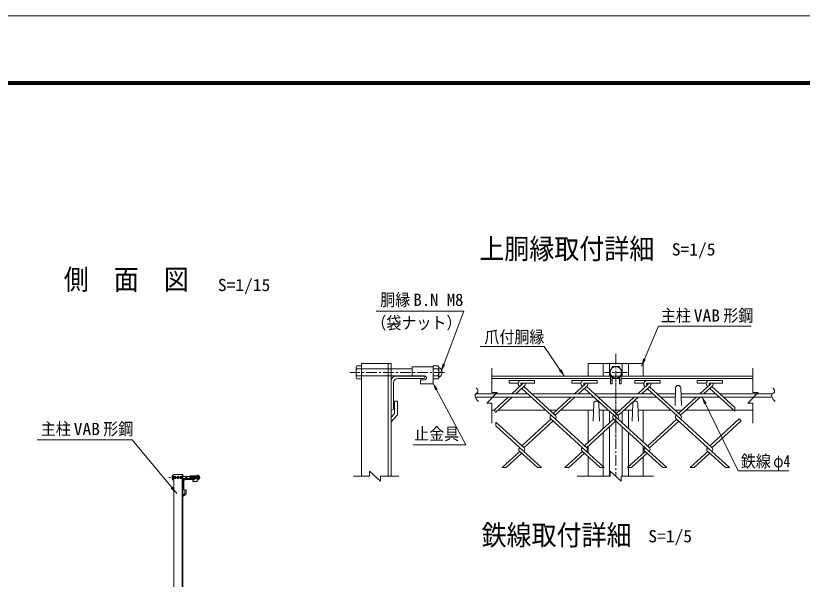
# Model space of a CAD drawing. Units: millimetres, scale not verified, with parts at other scales. Extents: x -4455 to 4455, y -3150 to 3150.
# Drawn here: x -21 to 2765, y 1154 to 3150 of the extents above; entities that cross this region are included whole.
import ezdxf
from ezdxf.enums import TextEntityAlignment as Align

# ---------------------------------------------------------------- set-up
doc = ezdxf.new("R2010")
doc.units = ezdxf.units.MM
doc.header["$LTSCALE"] = 30
for name, pattern in [('DASHED', [7.5, 6, -1.5]), ('USER1', [2, 1.25, -0.25, 0.25, -0.25]), ('USER3', [0.375, 0.25, -0.125])]:
    doc.linetypes.add(name, pattern=pattern)
for name, color, linetype, lineweight in [('0-0_7詳細', 7, 'Continuous', 18), ('0-2_1部材', 3, 'Continuous', 18), ('0-5_6文字', 3, 'Continuous', 9), ('0-8_8部品', 3, 'Continuous', 18), ('0-E_D-TTL', 7, 'Continuous', 9)]:
    doc.layers.add(name, color=color, linetype=linetype, lineweight=lineweight)
doc.styles.add('ＭＳ ゴシック', font='')
doc.styles.get('ＭＳ ゴシック').set_extended_font_data('MS Gothic')

msp = doc.modelspace()

# ---------------------------------------------------------------- linework, layer by layer
at = {"layer": '0-0_7詳細', "color": 1, "linetype": 'USER1'}
for p, q in [((2104.67, 1953.21), (2104.67, 1519.27)), ((1498.56, 1887.06), (1162.31, 1887.06)), ((2144.96, 1887.06), (2064.32, 1887.06)), ((2104.67, 1888.61), (2104.67, 1623.03))]:
    msp.add_line(p, q, dxfattribs=at)
at = {"layer": '0-0_7詳細', "lineweight": 9}
for p, q in [((1184.68, 1904.82), (1188, 1910.58)), ((1184.68, 1869.3), (1184.68, 1904.82)), ((1186.74, 1899.06), (1203.88, 1899.06)), ((1188, 1910.58), (1203.88, 1910.58)), ((1203.88, 1918.71), (1203.88, 1519.27)), ((1308.88, 1918.71), (1203.88, 1918.71)), ((1203.88, 1863.54), (1203.88, 1910.58)), ((1298.38, 1918.71), (1298.38, 1519.27)), ((1308.88, 1918.71), (1308.88, 1519.27)), ((1308.88, 1899.06), (1383.31, 1899.06)), ((1383.31, 1906.02), (1458.31, 1906.02)), ((1383.31, 1906.02), (1383.31, 1874.52)), ((1458.31, 1863.54), (1458.31, 1910.58)), ((1474.18, 1910.58), (1458.31, 1910.58)), ((1458.31, 1906.02), (1458.31, 1846.02)), ((1475.45, 1899.06), (1458.31, 1899.06)), ((1477.51, 1904.82), (1474.18, 1910.58)), ((1477.51, 1869.3), (1477.51, 1904.82)), ((2007.17, 1918.71), (2202.17, 1918.71)), ((2007.17, 1918.71), (2007.17, 1873.71)), ((2059.67, 1918.71), (2059.67, 1873.71)), ((2082.17, 1918.71), (2082.17, 1873.71)), ((2127.17, 1918.71), (2127.17, 1873.71)), ((2149.67, 1918.71), (2149.67, 1873.71)), ((2202.17, 1918.71), (2202.17, 1873.71)), ((1184.68, 1869.3), (1188, 1863.54)), ((1186.74, 1875.06), (1203.88, 1875.06)), ((1308.88, 1875.06), (1383.31, 1875.06)), ((1323.88, 1873.71), (1428.88, 1873.71)), ((1383.31, 1874.52), (1427.56, 1874.52)), ((1428.88, 1873.71), (1428.88, 1870.71)), ((1475.45, 1875.06), (1458.31, 1875.06)), ((1477.51, 1869.3), (1474.18, 1863.54)), ((1666.16, 1873.71), (2085.92, 1873.71)), ((2239.67, 1873.71), (1969.67, 1873.71)), ((2085.92, 1878.8), (2085.92, 1846.02)), ((2088.39, 1874.52), (2085.92, 1874.52)), ((2088.86, 1873.71), (2120.48, 1873.71)), ((2091.92, 1868.4), (2091.92, 1846.02)), ((2120.95, 1874.52), (2123.42, 1874.52)), ((2123.42, 1878.8), (2123.42, 1846.02)), ((2123.42, 1873.71), (2590.75, 1873.71)), ((1188, 1863.54), (1203.88, 1863.54)), ((1308.88, 1753.71), (1308.88, 1858.71)), ((1317.88, 1759.71), (1317.88, 1849.71)), ((1332.88, 1864.71), (1422.88, 1864.71)), ((1413.31, 1861.02), (1413.31, 1846.02)), ((1413.31, 1861.02), (1427.56, 1861.02)), ((1413.31, 1846.02), (1458.31, 1846.02)), ((1474.18, 1863.54), (1458.31, 1863.54)), ((1666.16, 1864.71), (2085.92, 1864.71)), ((2091.92, 1861.02), (2085.92, 1861.02)), ((2091.92, 1846.02), (2085.92, 1846.02)), ((2091.92, 1864.71), (2117.42, 1864.71)), ((2117.42, 1861.02), (2123.42, 1861.02)), ((2123.42, 1864.71), (2590.75, 1864.71)), ((2314.54, 1770.21), (2316.79, 1831.71)), ((2337.04, 1770.21), (2334.79, 1831.71)), ((1331.38, 1785.12), (1320.88, 1785.12)), ((1320.88, 1785.12), (1320.88, 1741.21)), ((1331.38, 1785.12), (1331.38, 1737.17)), ((1607.86, 1798.71), (1805.86, 1798.71)), ((1608.4, 1810.71), (1792.77, 1810.71)), ((1806.98, 1810.71), (2014.79, 1810.71)), ((1820.07, 1798.71), (2027.89, 1798.71)), ((2029, 1810.71), (2236.82, 1810.71)), ((2042.1, 1798.71), (2249.92, 1798.71)), ((2251.03, 1810.71), (2316.02, 1810.71)), ((2264.13, 1798.71), (2315.58, 1798.71)), ((2335.56, 1810.71), (2458.85, 1810.71)), ((2336, 1798.71), (2471.95, 1798.71)), ((2473.06, 1810.71), (2658.95, 1810.71)), ((2486.16, 1798.71), (2658.42, 1798.71)), ((2024.42, 1714.71), (2026.67, 1776.21)), ((2046.92, 1714.71), (2044.67, 1776.21)), ((2162.42, 1714.71), (2164.67, 1776.21)), ((2184.92, 1714.71), (2182.67, 1776.21)), ((1308.88, 1753.71), (1311.88, 1753.71)), ((1308.88, 1727.89), (1320.88, 1741.21)), ((1308.88, 1712.2), (1331.38, 1737.17)), ((1666.16, 1753.71), (1674.07, 1753.71)), ((1688.28, 1753.71), (1854.97, 1753.71)), ((1869.18, 1753.71), (1896.1, 1753.71)), ((1910.31, 1753.71), (2025.84, 1753.71)), ((2007.17, 1753.71), (2007.17, 1639.01)), ((2045.49, 1753.71), (2077, 1753.71)), ((2059.67, 1753.71), (2059.67, 1687.12)), ((2082.17, 1748.97), (2082.17, 1707.73)), ((2091.21, 1753.71), (2120.27, 1753.71)), ((2127.17, 1747.01), (2127.17, 1707.73)), ((2134.48, 1753.71), (2163.84, 1753.71)), ((2149.67, 1753.71), (2149.67, 1687.12)), ((2183.49, 1753.71), (2299.03, 1753.71)), ((2202.17, 1753.71), (2202.17, 1639.01)), ((2313.24, 1753.71), (2340.15, 1753.71)), ((2354.36, 1753.71), (2521.05, 1753.71)), ((2526.16, 1753.71), (2590.75, 1753.71)), ((2059.67, 1674.1), (2059.67, 1553.11)), ((2082.17, 1694.71), (2082.17, 1519.27)), ((2127.17, 1694.71), (2127.17, 1519.27)), ((2149.67, 1674.1), (2149.67, 1553.11)), ((2007.17, 1625.99), (2007.17, 1601.22)), ((2202.17, 1625.99), (2202.17, 1601.22)), ((2007.17, 1588.2), (2007.17, 1519.27)), ((2202.17, 1588.2), (2202.17, 1519.27)), ((1841.53, 1549.55), (1827.32, 1549.55)), ((2059.67, 1551.09), (2059.67, 1519.27)), ((2149.67, 1551.09), (2149.67, 1519.27))]:
    msp.add_line(p, q, dxfattribs=at)
at = {"layer": '0-0_7詳細', "color": 3, "linetype": 'DASHED'}
for p, q in [((1203.88, 1899.06), (1308.88, 1899.06)), ((1203.88, 1875.06), (1308.88, 1875.06))]:
    msp.add_line(p, q, dxfattribs=at)
at = {"layer": '0-0_7詳細', "color": 4}
for p, q in [((1666.16, 1816.14), (1666.16, 1901.72)), ((2590.75, 1816.14), (2590.75, 1901.72)), ((1684.16, 1816.14), (1648.16, 1777.37)), ((1666.16, 1816.14), (1684.16, 1816.14)), ((1666.16, 1777.37), (1648.16, 1777.37)), ((1666.16, 1777.37), (1666.16, 1707.18)), ((2590.75, 1777.37), (2572.75, 1777.37)), ((2590.75, 1777.37), (2590.75, 1707.18)), ((1232.68, 1519.27), (1232.68, 1537.27)), ((1271.45, 1501.27), (1232.68, 1537.27)), ((2124.05, 1501.27), (2085.28, 1537.27)), ((2085.28, 1519.27), (2085.28, 1537.27)), ((1232.68, 1519.27), (1176.12, 1519.27)), ((1271.45, 1519.27), (1336.72, 1519.27)), ((1271.45, 1519.27), (1271.45, 1501.27)), ((2085.28, 1519.27), (1967.48, 1519.27)), ((2124.05, 1519.27), (2238, 1519.27)), ((2124.05, 1519.27), (2124.05, 1501.27))]:
    msp.add_line(p, q, dxfattribs=at)
at = {"layer": '0-0_7詳細', "color": 3}
for p, q in [((1726.63, 1858.75), (1726.63, 1849.15)), ((1772.06, 1858.75), (1726.63, 1858.75)), ((1759.43, 1849.15), (1726.63, 1849.15)), ((1773.68, 1844.98), (1736.27, 1810.71)), ((1771.63, 1843.1), (1769.57, 1844.98)), ((1771.19, 1858.75), (1816.63, 1858.75)), ((1771.19, 1849.15), (1816.63, 1849.15)), ((1772.06, 1849.15), (1771.19, 1849.15)), ((1771.63, 1843.1), (1773.68, 1844.98)), ((1816.63, 1858.75), (1816.63, 1849.15)), ((1994.09, 1858.75), (1948.65, 1858.75)), ((1948.65, 1858.75), (1948.65, 1849.15)), ((1981.46, 1849.15), (1948.65, 1849.15)), ((1995.71, 1844.98), (1958.3, 1810.71)), ((1993.65, 1843.1), (1991.6, 1844.98)), ((1993.22, 1858.75), (2038.65, 1858.75)), ((1993.22, 1849.15), (2038.65, 1849.15)), ((1994.09, 1849.15), (1993.22, 1849.15)), ((2038.65, 1858.75), (2038.65, 1849.15)), ((2171.75, 1857.77), (2171.75, 1848.17)), ((2217.19, 1857.77), (2171.75, 1857.77)), ((2204.56, 1848.17), (2171.75, 1848.17)), ((2218.81, 1844), (2182.47, 1810.71)), ((2216.75, 1842.12), (2214.7, 1844)), ((2216.32, 1857.77), (2261.75, 1857.77)), ((2216.32, 1848.17), (2261.75, 1848.17)), ((2217.19, 1848.17), (2216.32, 1848.17)), ((2261.75, 1857.77), (2261.75, 1848.17)), ((2438.15, 1858.75), (2392.71, 1858.75)), ((2392.71, 1858.75), (2392.71, 1849.15)), ((2425.52, 1849.15), (2392.71, 1849.15)), ((2439.77, 1844.98), (2402.36, 1810.71)), ((2437.71, 1843.1), (2435.65, 1844.98)), ((2437.27, 1858.75), (2482.71, 1858.75)), ((2437.27, 1849.15), (2482.71, 1849.15)), ((2438.15, 1849.15), (2437.27, 1849.15)), ((2482.71, 1858.75), (2482.71, 1849.15)), ((1780.17, 1837.91), (1750.48, 1810.71)), ((1764.52, 1836.59), (1763.08, 1837.91)), ((1889.74, 1721.84), (1771.63, 1830.08)), ((1778.73, 1836.59), (1780.17, 1837.91)), ((1890.81, 1733.88), (1778.73, 1836.59)), ((2002.2, 1837.91), (1972.51, 1810.71)), ((1986.55, 1836.59), (1985.11, 1837.91)), ((2111.77, 1721.84), (1993.65, 1830.08)), ((2112.84, 1733.88), (2000.76, 1836.59)), ((2225.29, 1836.92), (2196.68, 1810.71)), ((2209.65, 1835.61), (2208.21, 1836.92)), ((2334.87, 1720.86), (2216.75, 1829.1)), ((2335.94, 1732.9), (2223.86, 1835.61)), ((2446.25, 1837.91), (2416.57, 1810.71)), ((2430.6, 1836.59), (2429.17, 1837.91)), ((2526.16, 1749.03), (2437.71, 1830.08)), ((2526.16, 1762.05), (2444.81, 1836.59)), ((1723.18, 1798.71), (1674.07, 1753.71)), ((1945.21, 1798.71), (1882.64, 1741.37)), ((1959.42, 1798.71), (1889.74, 1734.86)), ((2169.38, 1798.71), (2105.74, 1740.39)), ((2183.59, 1798.71), (2112.84, 1733.88)), ((2389.26, 1798.71), (2326.7, 1741.37)), ((2403.47, 1798.71), (2333.8, 1734.86)), ((2526.16, 1762.05), (2526.16, 1749.03)), ((1875.53, 1734.86), (1874.46, 1733.88)), ((1875.53, 1734.86), (1874.46, 1733.88)), ((2001.83, 1619.14), (1875.53, 1734.86)), ((1890.81, 1733.88), (1882.64, 1741.37)), ((2097.56, 1734.86), (2096.49, 1733.88)), ((2097.56, 1734.86), (2096.49, 1733.88)), ((2223.86, 1619.14), (2097.56, 1734.86)), ((2319.59, 1734.86), (2318.52, 1733.88)), ((2319.59, 1734.86), (2318.52, 1733.88)), ((2445.88, 1619.14), (2319.59, 1734.86)), ((1779.8, 1619.14), (1680.17, 1710.43)), ((1680.17, 1697.41), (1680.17, 1710.43)), ((1875.53, 1721.84), (1771.63, 1626.63)), ((1882.64, 1715.33), (1778.73, 1620.12)), ((1986.55, 1620.12), (1874.46, 1722.82)), ((1890.81, 1722.82), (1889.74, 1721.84)), ((2097.56, 1721.84), (1993.65, 1626.63)), ((2104.67, 1715.33), (2000.76, 1620.12)), ((2222.79, 1607.1), (2096.49, 1722.82)), ((2112.84, 1722.82), (2111.77, 1721.84)), ((2320.66, 1720.86), (2216.75, 1625.65)), ((2327.77, 1714.35), (2223.86, 1619.13)), ((2326.7, 1715.33), (2318.52, 1722.82)), ((2444.81, 1607.1), (2318.52, 1722.82)), ((2334.87, 1722.82), (2333.8, 1721.84)), ((2334.87, 1722.82), (2333.8, 1721.84)), ((2541.62, 1721.84), (2437.71, 1626.63)), ((2548.72, 1715.33), (2444.81, 1620.12)), ((2541.62, 1721.84), (2548.72, 1715.33)), ((1764.52, 1620.12), (1680.17, 1697.41)), ((1764.52, 1620.12), (1763.45, 1619.14)), ((1764.52, 1620.12), (1763.45, 1619.14)), ((1841.53, 1549.55), (1764.52, 1620.12)), ((1779.8, 1619.14), (1771.63, 1626.63)), ((1986.55, 1620.12), (1985.48, 1619.14)), ((1986.55, 1620.12), (1985.48, 1619.14)), ((2063.56, 1549.55), (1986.55, 1620.12)), ((2001.83, 1619.14), (1993.65, 1626.63)), ((2208.58, 1620.12), (2207.51, 1619.14)), ((2208.58, 1620.12), (2207.51, 1619.14)), ((2430.6, 1620.12), (2429.53, 1619.14)), ((2430.6, 1620.12), (2429.53, 1619.14)), ((1764.52, 1607.1), (1701.72, 1549.55)), ((1771.63, 1600.58), (1715.93, 1549.55)), ((1827.32, 1549.55), (1763.45, 1608.08)), ((1779.8, 1608.08), (1778.73, 1607.1)), ((1986.55, 1607.1), (1923.75, 1549.55)), ((1993.65, 1600.58), (1937.96, 1549.55)), ((2049.35, 1549.55), (1985.48, 1608.08)), ((2001.83, 1608.08), (2000.76, 1607.1)), ((2208.58, 1607.1), (2145.78, 1549.55)), ((2215.68, 1600.58), (2159.99, 1549.55)), ((2271.37, 1549.55), (2207.51, 1608.08)), ((2215.68, 1600.58), (2207.51, 1608.08)), ((2223.86, 1608.08), (2222.79, 1607.1)), ((2223.86, 1608.08), (2222.79, 1607.1)), ((2285.58, 1549.55), (2222.79, 1607.1)), ((2430.6, 1607.1), (2367.81, 1549.55)), ((2493.4, 1549.55), (2429.53, 1608.08)), ((2437.71, 1600.58), (2429.53, 1608.08)), ((2445.88, 1608.08), (2444.81, 1607.1)), ((2445.88, 1608.08), (2444.81, 1607.1)), ((2507.61, 1549.55), (2444.81, 1607.1)), ((1715.93, 1549.55), (1701.72, 1549.55)), ((1937.96, 1549.55), (1923.75, 1549.55)), ((2063.56, 1549.55), (2049.35, 1549.55)), ((2159.99, 1549.55), (2145.78, 1549.55)), ((2285.58, 1549.55), (2271.37, 1549.55)), ((2507.61, 1549.55), (2493.4, 1549.55))]:
    msp.add_line(p, q, dxfattribs=at)
at = {"layer": '0-0_7詳細', "color": 1}
for points in [[(1256.02, 2103.48), (1566.08, 2103.48), (1486.17, 1890.09)], [(2583.72, 2050.62), (2256.44, 2050.62), (2195.78, 1908.53)], [(1624.35, 1978.16), (1851.39, 1978.16), (1923.57, 1872.63)], [(1386.76, 1629.79), (1573.12, 1629.79), (1456.84, 1850.29)]]:
    msp.add_lwpolyline(points, dxfattribs=at)
at = {"layer": '0-0_7詳細', "color": 3}
msp.add_lwpolyline([(2081.15, 1887.06), (2092.91, 1907.43), (2116.43, 1907.43), (2128.19, 1887.06), (2116.43, 1866.69), (2092.91, 1866.69)], close=True, dxfattribs=at)
at = {"layer": '0-0_7詳細', "lineweight": 9}
for points in [[(2117.42, 1868.4), (2117.42, 1846.02), (2123.42, 1846.02)], [(2718.19, 1538.58), (2538.12, 1538.58), (2409.83, 1801.32)]]:
    msp.add_lwpolyline(points, dxfattribs=at)
at = {"layer": '0-0_7詳細', "color": 4}
for points in [[(1611.59, 1831.98), (1611.91, 1831.59), (1614.57, 1827.39), (1616.14, 1823.63), (1616.61, 1820.32), (1615.98, 1817.44), (1614.26, 1815.01), (1611.44, 1813.02), (1608.61, 1811.01), (1606.86, 1808.53), (1606.18, 1805.58), (1606.57, 1802.14), (1608.04, 1798.24), (1610.58, 1793.85), (1614.19, 1789), (1618.88, 1783.66)], [(2590.75, 1816.14), (2608.75, 1816.14), (2572.75, 1777.37)], [(2662.15, 1831.98), (2662.46, 1831.59), (2665.13, 1827.39), (2666.69, 1823.63), (2667.16, 1820.32), (2666.54, 1817.44), (2664.82, 1815.01), (2662, 1813.02), (2659.17, 1811.01), (2657.42, 1808.53), (2656.74, 1805.58), (2657.13, 1802.14), (2658.59, 1798.24), (2661.13, 1793.85), (2664.75, 1789), (2669.44, 1783.66)]]:
    msp.add_lwpolyline(points, dxfattribs=at)
at = {"layer": '0-0_7詳細', "color": 3}
for points in [[(1737.39, 1798.71), (1680.17, 1746.28), (1674.07, 1753.71)], [(2437.71, 1600.58), (2382.02, 1549.55), (2367.81, 1549.55)]]:
    msp.add_lwpolyline(points, dxfattribs=at)
msp.add_circle((2104.67, 1887.06), 20.4, dxfattribs=at)
at = {"layer": '0-0_7詳細', "lineweight": 9}
for centre, radius, start, end in [((1193.77, 1904.82), 9.09, 180, 219.3382), ((1220.68, 1887.06), 36, 160.52878, 199.47122), ((1468.42, 1904.82), 9.09, 320.6618, 0), ((1441.51, 1887.06), 36, 340.52878, 19.47122), ((1470.69, 1887.06), 19.02, 291.00774, 68.99226), ((1193.77, 1869.3), 9.09, 140.6618, 180), ((1323.88, 1858.71), 15, 90, 180), ((1422.88, 1870.71), 6, 270, 0), ((1427.56, 1867.77), 6.75, 270, 90), ((1468.42, 1869.3), 9.09, 0, 39.3382), ((1332.88, 1849.71), 15, 90, 180), ((2325.79, 1831.71), 9, 0, 180), ((2035.67, 1776.21), 9, 0, 180), ((2173.67, 1776.21), 9, 0, 180), ((1311.88, 1759.71), 6, 270, 0)]:
    msp.add_arc(centre, radius, start, end, dxfattribs=at)
at = {"layer": '0-0_7詳細', "color": 3}
for centre, radius, start, end in [((1771.19, 1846.75), 12, 90, 227.5), ((1771.19, 1846.75), 2.4, 90, 227.5), ((1772.06, 1846.75), 2.4, 312.5, 90), ((1772.06, 1846.75), 12, 312.5, 11.53696), ((1993.22, 1846.75), 12, 90, 227.5), ((1993.22, 1846.75), 2.4, 90, 227.5), ((1994.09, 1846.75), 2.4, 312.5, 90), ((1994.09, 1846.75), 12, 312.5, 11.53696), ((2216.32, 1845.77), 12, 90, 227.5), ((2216.32, 1845.77), 2.4, 90, 227.5), ((2217.19, 1845.77), 2.4, 312.5, 90), ((2217.19, 1845.77), 12, 312.5, 11.53696), ((2437.27, 1846.75), 12, 90, 227.5), ((2437.27, 1846.75), 2.4, 90, 227.5), ((2438.15, 1846.75), 2.4, 312.5, 90), ((2438.15, 1846.75), 12, 312.5, 11.53696), ((1879.53, 1728.35), 7.5, 132.5, 227.5), ((1885.75, 1728.35), 7.5, 312.5, 47.5), ((2101.56, 1728.35), 7.5, 132.5, 227.5), ((2107.78, 1728.35), 7.5, 312.5, 47.5), ((2323.59, 1728.35), 7.5, 132.5, 227.5), ((2329.8, 1728.35), 7.5, 312.5, 47.5), ((1768.52, 1613.61), 7.5, 132.5, 227.5), ((1774.73, 1613.61), 7.5, 312.5, 47.5), ((1990.54, 1613.61), 7.5, 132.5, 227.5), ((1996.76, 1613.61), 7.5, 312.5, 47.5), ((2212.57, 1613.61), 7.5, 132.5, 227.5), ((2218.79, 1613.61), 7.5, 312.5, 47.5), ((2434.6, 1613.61), 7.5, 132.5, 227.5), ((2440.82, 1613.61), 7.5, 312.5, 47.5)]:
    msp.add_arc(centre, radius, start, end, dxfattribs=at)
at = {"layer": '0-0_7詳細', "color": 1}
for points in [[(2194.99, 1906.69), (2201.98, 1936.33), (2211.56, 1932.24)], [(1485.47, 1888.22), (1491.12, 1918.14), (1500.87, 1914.49)], [(1924.7, 1870.98), (1903.46, 1892.8), (1912.06, 1898.69)], [(1455.91, 1852.05), (1474.51, 1827.95), (1465.29, 1823.09)]]:
    msp.add_solid(points, dxfattribs=at)
at = {"layer": '0-0_7詳細'}
msp.add_solid([(2408.95, 1803.12), (2426.8, 1778.45), (2417.44, 1773.88)], dxfattribs=at)
at = {"layer": '0-2_1部材', "color": 7, "lineweight": 9}
for p, q in [((539.65, 1525.18), (539.65, -244.82)), ((539.65, 1525.18), (571.65, 1525.18)), ((571.65, 1525.18), (571.65, 1240.88)), ((571.65, 1515.71), (571.65, 1240.88)), ((571.65, 1470.18), (571.65, 1505.18)), ((576.65, 1510.18), (611.65, 1510.18)), ((579.15, 1510.18), (604.15, 1510.18)), ((579.65, 1507.18), (609.65, 1507.18)), ((604.15, 1510.18), (604.15, 1510.68)), ((611.65, 1510.18), (611.65, 1509.18)), ((574.65, 1472.18), (574.65, 1502.18)), ((571.65, 1470.18), (572.65, 1470.18)), ((571.65, 1452.27), (578.65, 1457.68)), ((571.65, 1447.22), (582.65, 1455.72)), ((578.65, 1470.68), (578.65, 1457.68)), ((582.65, 1470.68), (578.65, 1470.68)), ((582.65, 1470.68), (582.65, 1455.72)), ((571.65, 1400.35), (571.65, -244.82))]:
    msp.add_line(p, q, dxfattribs=at)
at = {"layer": '0-2_1部材'}
msp.add_line((568.65, 1525.18), (568.65, -244.82), dxfattribs=at)
at = {"layer": '0-2_1部材', "color": 7, "lineweight": 9}
for centre, radius, start, end in [((576.65, 1505.18), 5, 90, 180), ((579.65, 1502.18), 5, 90, 180), ((609.65, 1509.18), 2, 270, 0), ((572.65, 1472.18), 2, 270, 0)]:
    msp.add_arc(centre, radius, start, end, dxfattribs=at)
at = {"layer": '0-5_6文字', "color": 7}
msp.add_lwpolyline([(55.59, 1647.63), (391.12, 1647.63), (549.32, 1457.6)], dxfattribs=at)
msp.add_solid([(550.6, 1456.06), (527.4, 1475.78), (535.41, 1482.45)], dxfattribs=at)
at = {"layer": '0-8_8部品', "color": 1, "linetype": 'USER1'}
msp.add_line((632.5, 1514.63), (521.89, 1514.63), dxfattribs=at)
at = {"layer": '0-8_8部品'}
for p, q in [((533.25, 1520.55), (534.36, 1522.47)), ((533.25, 1520.55), (533.25, 1508.71)), ((533.94, 1518.63), (539.65, 1518.63)), ((533.94, 1510.63), (539.65, 1510.63)), ((534.36, 1522.47), (539.65, 1522.47)), ((539.65, 1522.47), (539.65, 1506.79)), ((566.75, 1510.63), (621.46, 1510.63)), ((571.65, 1518.63), (621.36, 1518.63)), ((596.46, 1520.95), (621.46, 1520.95)), ((596.46, 1520.95), (596.46, 1510.45)), ((606.46, 1505.95), (611.21, 1505.95)), ((606.46, 1505.95), (606.46, 1500.95)), ((621.46, 1506.79), (621.46, 1522.47)), ((621.46, 1520.95), (621.46, 1500.95)), ((627.17, 1518.63), (621.46, 1518.63)), ((627.17, 1510.63), (621.46, 1510.63)), ((626.75, 1506.79), (621.46, 1506.79)), ((627.86, 1508.71), (626.75, 1506.79)), ((627.86, 1508.71), (627.86, 1520.55)), ((606.46, 1500.95), (621.46, 1500.95))]:
    msp.add_line(p, q, dxfattribs=at)
at = {"layer": '0-8_8部品', "linetype": 'USER3'}
for p, q in [((539.65, 1518.63), (571.65, 1518.63)), ((539.65, 1510.63), (571.65, 1510.63))]:
    msp.add_line(p, q, dxfattribs=at)
at = {"layer": '0-8_8部品', "linetype": 'DASHED'}
msp.add_line((596.46, 1518.95), (621.46, 1518.95), dxfattribs=at)
at = {"layer": '0-8_8部品'}
for points in [[(533.25, 1508.71), (534.36, 1506.79), (539.65, 1506.79)], [(627.86, 1520.55), (626.75, 1522.47), (621.46, 1522.47)]]:
    msp.add_lwpolyline(points, dxfattribs=at)
for centre, radius, start, end in [((536.28, 1520.55), 3.03, 180, 219.3382), ((545.25, 1514.63), 12, 160.52878, 199.47122), ((536.28, 1508.71), 3.03, 140.6618, 180), ((611.21, 1508.2), 2.25, 270, 90), ((624.83, 1520.55), 3.03, 320.6618, 0), ((615.86, 1514.63), 12, 340.52878, 19.47122), ((624.83, 1508.71), 3.03, 0, 39.3382), ((624.7, 1514.63), 6.71, 298.05542, 61.94458)]:
    msp.add_arc(centre, radius, start, end, dxfattribs=at)
at = {"layer": '0-E_D-TTL', "color": 2, "lineweight": 18}
msp.add_lwpolyline([(-4454.85, 3150.21), (4454.85, 3150.21), (4454.85, -3150.21), (-4454.85, -3150.21)], close=True, dxfattribs=at)
at = {"layer": '0-E_D-TTL'}
for points in [[(-4168.47, 2916.87), (4168.47, 2916.87), (4168.47, -2916.87), (-4168.47, -2916.87)], [(-4165.81, 2914.21), (4165.81, 2914.21), (4165.81, -2914.21), (-4165.81, -2914.21)], [(-4163.16, 2911.56), (4163.16, 2911.56), (4163.16, -2911.56), (-4163.16, -2911.56)], [(-4160.51, 2908.91), (4160.51, 2908.91), (4160.51, -2908.91), (-4160.51, -2908.91)], [(-4157.86, 2906.26), (4157.86, 2906.26), (4157.86, -2906.26), (-4157.86, -2906.26)]]:
    msp.add_lwpolyline(points, close=True, dxfattribs=at)

# ---------------------------------------------------------------- texts
at = {"layer": '0-0_7詳細', "style": 'ＭＳ ゴシック', "width": 0.9}
for s, p in [('上胴縁取付詳細', (1621.19, 2266.95)), ('鉄線取付詳細', (1629.15, 1252.97))]:
    msp.add_text(s, height=72.14, dxfattribs=at).set_placement(p, align=Align.BOTTOM_LEFT)
at = {"layer": '0-0_7詳細', "color": 3, "style": 'ＭＳ ゴシック'}
for s, width, p in [('S=1/5', 1.05, (2303.11, 2287.9)), ('胴縁', 0.9, (1270.24, 2109.51)), ('（袋ナット）', 0.9, (1238.85, 2027.66)), ('主柱', 0.9, (2264.28, 2053.85)), ('VAB', 1.05, (2380.95, 2053.67)), ('形鋼', 0.9, (2485.51, 2053.85)), ('爪付胴縁', 0.9, (1639.07, 1977.49)), ('止金具', 0.9, (1390.64, 1634.63)), ('鉄線', 0.9, (2547.58, 1537.56)), ('φ4', 0.8, (2662.88, 1537.56)), ('S=1/5', 1.05, (2220.02, 1271.95))]:
    msp.add_text(s, height=43.33, dxfattribs=dict(at, width=width)).set_placement(p, align=Align.BOTTOM_LEFT)
msp.add_text('B.N M8', height=43.33, dxfattribs=at).set_placement((1388.08, 2109.51), align=Align.BOTTOM_LEFT)
at = {"layer": '0-5_6文字', "color": 7, "style": 'ＭＳ ゴシック', "width": 0.9}
msp.add_text('側\u3000面\u3000図', height=72.14, dxfattribs=at).set_placement((149.56, 2158.45), align=Align.BOTTOM_LEFT)
at = {"layer": '0-5_6文字', "style": 'ＭＳ ゴシック'}
for s, width, p in [('S=1/15', 1.05, (695.16, 2161.9)), ('主柱', 0.9, (67.86, 1652)), ('VAB', 1.05, (184.53, 1651.82)), ('形鋼', 0.9, (289.09, 1652))]:
    msp.add_text(s, height=43.33, dxfattribs=dict(at, width=width)).set_placement(p, align=Align.BOTTOM_LEFT)

doc.saveas('drawing.dxf')
